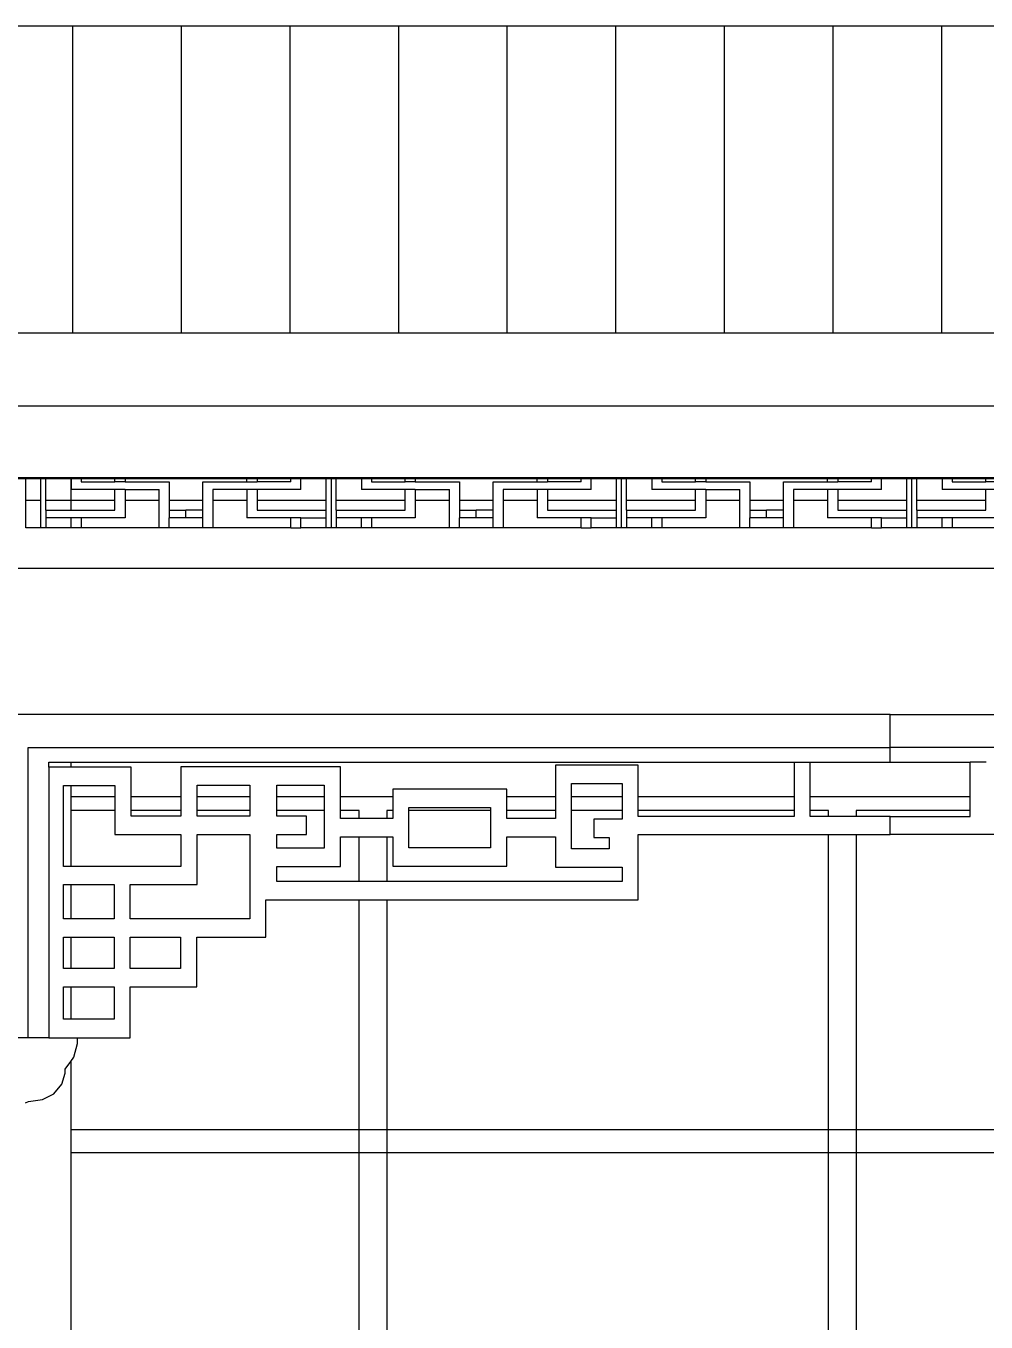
# Model space of a CAD drawing. Extents: x -24961 to 905641, y -154323 to 635957.
# Drawn here: x 427280 to 429385, y -117424 to -114582 of the extents above; entities that cross this region are included whole.
import ezdxf

# ---------------------------------------------------------------- set-up
doc = ezdxf.new("R2010")
doc.units = 0
doc.header["$LTSCALE"] = 1000
doc.header["$MEASUREMENT"] = 0
doc.layers.add('DOTE', color=1, linetype='Continuous')
doc.layers.add('窗', color=154, linetype='Continuous')

msp = doc.modelspace()

# ---------------------------------------------------------------- hatches: boundary and pattern name
h = msp.add_hatch()
h.set_pattern_fill('ANSI31', color=251, scale=150, angle=45)
h.set_pattern_definition([(90, (199497.05, 453805.97), (-238.125, 4e-14), [])])
h.paths.add_polyline_path([(406165.8, -115254.5), (430990.6, -115254.5), (430990.6, -114581.8), (406165.8, -114581.8)])

# ---------------------------------------------------------------- linework, layer by layer
for p, q in [((406165.8, -114581.8), (430990.6, -114581.8)), ((406165.8, -115254.5), (430990.6, -115254.5)), ((406028.2, -115414.5), (431128.2, -115414.5)), ((427224.4, -115574.5), (427280, -115574.5)), ((427280, -115621.9), (427280, -115574.5)), ((427280, -115574.5), (427312.5, -115574.5)), ((427312.5, -115621.9), (427312.5, -115574.5)), ((427312.5, -115574.5), (427323.5, -115574.5)), ((427323.5, -115621.9), (427323.5, -115574.5)), ((427323.5, -115574.5), (427378.2, -115574.5)), ((427378.2, -115574.5), (427378.2, -115621.9)), ((427378.2, -115574.5), (427379, -115574.5)), ((427379, -115574.5), (427379, -115598.1)), ((427379, -115574.5), (427401.1, -115574.5)), ((427401.1, -115574.5), (427401.1, -115581.6)), ((427401.1, -115574.5), (427475, -115574.5)), ((427401.1, -115581.6), (427475, -115581.6)), ((427475, -115581.6), (427475, -115574.5)), ((427475, -115574.5), (427497.1, -115574.5)), ((427497.1, -115581.6), (427475, -115581.6)), ((427497.1, -115574.5), (427497.1, -115581.6)), ((427497.1, -115574.5), (427764.5, -115574.5)), ((427497.1, -115581.6), (427594, -115581.6)), ((427594, -115581.6), (427594, -115621.9)), ((427667.6, -115581.6), (427764.5, -115581.6)), ((427667.6, -115621.9), (427667.6, -115581.6)), ((427764.5, -115581.6), (427764.5, -115574.5)), ((427764.5, -115574.5), (427786.5, -115574.5)), ((427764.5, -115581.6), (427786.5, -115581.6)), ((427786.5, -115574.5), (427786.5, -115581.6)), ((427786.5, -115574.5), (427860.5, -115574.5)), ((427860.5, -115581.6), (427786.5, -115581.6)), ((427860.5, -115581.6), (427860.5, -115574.5)), ((427860.5, -115574.5), (427882.5, -115574.5)), ((427882.5, -115598.1), (427882.5, -115574.5)), ((427882.5, -115574.5), (427938, -115574.5)), ((427938, -115621.9), (427938, -115574.5)), ((427938, -115574.5), (427949, -115574.5)), ((427949, -115574.5), (427949, -115682.4)), ((427949, -115574.5), (427960.1, -115574.5)), ((427960.1, -115621.9), (427960.1, -115574.5)), ((427960.1, -115574.5), (428015.6, -115574.5)), ((428015.6, -115574.5), (428015.6, -115598.1)), ((428015.6, -115574.5), (428037.6, -115574.5)), ((428037.6, -115574.5), (428037.6, -115581.6)), ((428037.6, -115574.5), (428111.6, -115574.5)), ((428037.6, -115581.6), (428111.6, -115581.6)), ((428111.6, -115581.6), (428111.6, -115574.5)), ((428111.6, -115574.5), (428133.6, -115574.5)), ((428133.6, -115581.6), (428111.6, -115581.6)), ((428133.6, -115574.5), (428133.6, -115581.6)), ((428133.6, -115574.5), (428401, -115574.5)), ((428133.6, -115581.6), (428230.5, -115581.6)), ((428230.5, -115581.6), (428230.5, -115621.9)), ((428304.1, -115581.6), (428401, -115581.6)), ((428304.1, -115621.9), (428304.1, -115581.6)), ((428401, -115581.6), (428401, -115574.5)), ((428401, -115574.5), (428423.1, -115574.5)), ((428401, -115581.6), (428423.1, -115581.6)), ((428423.1, -115574.5), (428423.1, -115581.6)), ((428423.1, -115574.5), (428497, -115574.5)), ((428497, -115581.6), (428423.1, -115581.6)), ((428497, -115581.6), (428497, -115574.5)), ((428497, -115574.5), (428519.1, -115574.5)), ((428519.1, -115598.1), (428519.1, -115574.5)), ((428519.1, -115574.5), (428574.6, -115574.5)), ((428574.6, -115621.9), (428574.6, -115574.5)), ((428574.6, -115574.5), (428585.6, -115574.5)), ((428585.6, -115682.4), (428585.6, -115574.5)), ((428585.6, -115574.5), (428596.6, -115574.5)), ((428596.6, -115621.9), (428596.6, -115574.5)), ((428596.6, -115574.5), (428652.1, -115574.5)), ((428652.1, -115574.5), (428652.1, -115598.1)), ((428652.1, -115574.5), (428674.2, -115574.5)), ((428674.2, -115574.5), (428674.2, -115581.6)), ((428674.2, -115574.5), (428748.1, -115574.5)), ((428674.2, -115581.6), (428748.1, -115581.6)), ((428748.1, -115581.6), (428748.1, -115574.5)), ((428748.1, -115574.5), (428770.2, -115574.5)), ((428770.2, -115581.6), (428748.1, -115581.6)), ((428770.2, -115574.5), (428770.2, -115581.6)), ((428770.2, -115574.5), (429037.6, -115574.5)), ((428770.2, -115581.6), (428867.1, -115581.6)), ((428867.1, -115581.6), (428867.1, -115621.9)), ((428940.7, -115581.6), (429037.6, -115581.6)), ((428940.7, -115621.9), (428940.7, -115581.6)), ((429037.6, -115581.6), (429037.6, -115574.5)), ((429037.6, -115574.5), (429059.6, -115574.5)), ((429037.6, -115581.6), (429059.6, -115581.6)), ((429059.6, -115574.5), (429059.6, -115581.6)), ((429059.6, -115574.5), (429133.6, -115574.5)), ((429133.6, -115581.6), (429059.6, -115581.6)), ((429133.6, -115581.6), (429133.6, -115574.5)), ((429133.6, -115574.5), (429155.7, -115574.5)), ((429155.7, -115598.1), (429155.7, -115574.5)), ((429155.7, -115574.5), (429211.1, -115574.5)), ((429211.1, -115621.9), (429211.1, -115574.5)), ((429211.1, -115574.5), (429222.2, -115574.5)), ((429222.2, -115682.4), (429222.2, -115574.5)), ((429222.2, -115574.5), (429233.2, -115574.5)), ((429233.2, -115621.9), (429233.2, -115574.5)), ((429233.2, -115574.5), (429288.7, -115574.5)), ((429288.7, -115574.5), (429288.7, -115598.1)), ((429288.7, -115574.5), (429310.7, -115574.5)), ((429310.7, -115574.5), (429310.7, -115581.6)), ((429310.7, -115574.5), (429384.7, -115574.5)), ((429310.7, -115581.6), (429384.7, -115581.6)), ((429384.7, -115581.6), (429384.7, -115574.5)), ((429384.7, -115574.5), (429406.7, -115574.5)), ((429406.7, -115581.6), (429384.7, -115581.6)), ((427475, -115598.1), (427379, -115598.1)), ((427497.1, -115598.1), (427475, -115598.1)), ((427475, -115621.9), (427475, -115598.1)), ((427497.1, -115598.1), (427497.1, -115621.9)), ((427497.1, -115598.1), (427571.9, -115598.1)), ((427571.9, -115621.9), (427571.9, -115598.1)), ((427764.5, -115598.1), (427689.6, -115598.1)), ((427689.6, -115598.1), (427689.6, -115621.9)), ((427786.5, -115598.1), (427764.5, -115598.1)), ((427764.5, -115598.1), (427764.5, -115621.9)), ((427882.5, -115598.1), (427786.5, -115598.1)), ((427786.5, -115598.1), (427786.5, -115621.9)), ((428111.6, -115598.1), (428015.6, -115598.1)), ((428133.6, -115598.1), (428111.6, -115598.1)), ((428111.6, -115621.9), (428111.6, -115598.1)), ((428133.6, -115598.1), (428133.6, -115621.9)), ((428133.6, -115598.1), (428208.5, -115598.1)), ((428208.5, -115621.9), (428208.5, -115598.1)), ((428401, -115598.1), (428326.2, -115598.1)), ((428326.2, -115598.1), (428326.2, -115621.9)), ((428423.1, -115598.1), (428401, -115598.1)), ((428401, -115598.1), (428401, -115621.9)), ((428519.1, -115598.1), (428423.1, -115598.1)), ((428423.1, -115598.1), (428423.1, -115621.9)), ((428748.1, -115598.1), (428652.1, -115598.1)), ((428770.2, -115598.1), (428748.1, -115598.1)), ((428748.1, -115621.9), (428748.1, -115598.1)), ((428770.2, -115598.1), (428770.2, -115621.9)), ((428770.2, -115598.1), (428845, -115598.1)), ((428845, -115621.9), (428845, -115598.1)), ((429037.6, -115598.1), (428962.7, -115598.1)), ((428962.7, -115598.1), (428962.7, -115621.9)), ((429059.6, -115598.1), (429037.6, -115598.1)), ((429037.6, -115598.1), (429037.6, -115621.9)), ((429155.7, -115598.1), (429059.6, -115598.1)), ((429059.6, -115598.1), (429059.6, -115621.9)), ((429384.7, -115598.1), (429288.7, -115598.1)), ((429406.7, -115598.1), (429384.7, -115598.1)), ((429384.7, -115621.9), (429384.7, -115598.1)), ((427280, -115621.9), (427312.5, -115621.9)), ((427280, -115682.4), (427280, -115621.9)), ((427312.5, -115682.4), (427312.5, -115621.9)), ((427323.5, -115643.7), (427323.5, -115621.9)), ((427323.5, -115621.9), (427378.2, -115621.9)), ((427323.5, -115643.7), (427323.5, -115660.2)), ((427323.5, -115643.7), (427378.2, -115643.7)), ((427378.2, -115621.9), (427475, -115621.9)), ((427378.2, -115621.9), (427378.2, -115643.7)), ((427378.2, -115643.7), (427475, -115643.7)), ((427475, -115643.7), (427475, -115621.9)), ((427497.1, -115621.9), (427571.9, -115621.9)), ((427497.1, -115621.9), (427497.1, -115660.2)), ((427571.9, -115682.4), (427571.9, -115621.9)), ((427594, -115621.9), (427667.6, -115621.9)), ((427594, -115621.9), (427594, -115643.7)), ((427594, -115643.7), (427594, -115660.2)), ((427594, -115643.7), (427630.8, -115643.7)), ((427667.6, -115643.7), (427630.8, -115643.7)), ((427630.8, -115660.2), (427630.8, -115643.7)), ((427667.6, -115643.7), (427667.6, -115621.9)), ((427667.6, -115660.2), (427667.6, -115643.7)), ((427689.6, -115621.9), (427764.5, -115621.9)), ((427689.6, -115621.9), (427689.6, -115682.4)), ((427764.5, -115621.9), (427764.5, -115660.2)), ((427786.5, -115621.9), (427938, -115621.9)), ((427786.5, -115621.9), (427786.5, -115643.7)), ((427786.5, -115643.7), (427938, -115643.7)), ((427938, -115643.7), (427938, -115621.9)), ((427938, -115660.2), (427938, -115643.7)), ((427960.1, -115621.9), (428111.6, -115621.9)), ((427960.1, -115643.7), (427960.1, -115621.9)), ((427960.1, -115643.7), (427960.1, -115660.2)), ((427960.1, -115643.7), (428111.6, -115643.7)), ((428111.6, -115643.7), (428111.6, -115621.9)), ((428133.6, -115621.9), (428208.5, -115621.9)), ((428133.6, -115621.9), (428133.6, -115660.2)), ((428208.5, -115682.4), (428208.5, -115621.9)), ((428230.5, -115621.9), (428304.1, -115621.9)), ((428230.5, -115621.9), (428230.5, -115643.7)), ((428230.5, -115643.7), (428230.5, -115660.2)), ((428230.5, -115643.7), (428267.3, -115643.7)), ((428304.1, -115643.7), (428267.3, -115643.7)), ((428267.3, -115660.2), (428267.3, -115643.7)), ((428304.1, -115643.7), (428304.1, -115621.9)), ((428304.1, -115660.2), (428304.1, -115643.7)), ((428326.2, -115621.9), (428401, -115621.9)), ((428326.2, -115621.9), (428326.2, -115682.4)), ((428401, -115621.9), (428401, -115660.2)), ((428423.1, -115621.9), (428574.6, -115621.9)), ((428423.1, -115621.9), (428423.1, -115643.7)), ((428423.1, -115643.7), (428574.6, -115643.7)), ((428574.6, -115643.7), (428574.6, -115621.9)), ((428574.6, -115660.2), (428574.6, -115643.7)), ((428596.6, -115621.9), (428748.1, -115621.9)), ((428596.6, -115643.7), (428596.6, -115621.9)), ((428596.6, -115643.7), (428596.6, -115660.2)), ((428596.6, -115643.7), (428748.1, -115643.7)), ((428748.1, -115643.7), (428748.1, -115621.9)), ((428770.2, -115621.9), (428845, -115621.9)), ((428770.2, -115621.9), (428770.2, -115660.2)), ((428845, -115682.4), (428845, -115621.9)), ((428867.1, -115621.9), (428940.7, -115621.9)), ((428867.1, -115621.9), (428867.1, -115643.7)), ((428867.1, -115643.7), (428867.1, -115660.2)), ((428867.1, -115643.7), (428903.9, -115643.7)), ((428940.7, -115643.7), (428903.9, -115643.7)), ((428903.9, -115660.2), (428903.9, -115643.7)), ((428940.7, -115643.7), (428940.7, -115621.9)), ((428940.7, -115660.2), (428940.7, -115643.7)), ((428962.7, -115621.9), (429037.6, -115621.9)), ((428962.7, -115621.9), (428962.7, -115682.4)), ((429037.6, -115621.9), (429037.6, -115660.2)), ((429059.6, -115621.9), (429211.1, -115621.9)), ((429059.6, -115621.9), (429059.6, -115643.7)), ((429059.6, -115643.7), (429211.1, -115643.7)), ((429211.1, -115643.7), (429211.1, -115621.9)), ((429211.1, -115660.2), (429211.1, -115643.7)), ((429233.2, -115621.9), (429384.7, -115621.9)), ((429233.2, -115643.7), (429233.2, -115621.9)), ((429233.2, -115643.7), (429233.2, -115660.2)), ((429233.2, -115643.7), (429384.7, -115643.7)), ((429384.7, -115643.7), (429384.7, -115621.9)), ((427323.5, -115660.2), (427323.5, -115682.4)), ((427378.2, -115660.2), (427323.5, -115660.2)), ((427378.2, -115660.2), (427378.2, -115682.4)), ((427379, -115660.2), (427378.2, -115660.2)), ((427401.1, -115660.2), (427379, -115660.2)), ((427379, -115682.4), (427379, -115660.2)), ((427497.1, -115660.2), (427401.1, -115660.2)), ((427401.1, -115660.2), (427401.1, -115682.4)), ((427594, -115682.4), (427594, -115660.2)), ((427630.8, -115660.2), (427594, -115660.2)), ((427667.6, -115660.2), (427630.8, -115660.2)), ((427667.6, -115682.4), (427667.6, -115660.2)), ((427860.5, -115660.2), (427764.5, -115660.2)), ((427860.5, -115682.4), (427860.5, -115660.2)), ((427882.5, -115660.2), (427860.5, -115660.2)), ((427882.5, -115660.2), (427938, -115660.2)), ((427882.5, -115682.4), (427882.5, -115660.2)), ((427938, -115682.4), (427938, -115660.2)), ((427960.1, -115660.2), (427960.1, -115682.4)), ((428015.6, -115660.2), (427960.1, -115660.2)), ((428037.6, -115660.2), (428015.6, -115660.2)), ((428015.6, -115682.4), (428015.6, -115660.2)), ((428133.6, -115660.2), (428037.6, -115660.2)), ((428037.6, -115660.2), (428037.6, -115682.4)), ((428230.5, -115682.4), (428230.5, -115660.2)), ((428267.3, -115660.2), (428230.5, -115660.2)), ((428304.1, -115660.2), (428267.3, -115660.2)), ((428304.1, -115682.4), (428304.1, -115660.2)), ((428497, -115660.2), (428401, -115660.2)), ((428497, -115682.4), (428497, -115660.2)), ((428519.1, -115660.2), (428497, -115660.2)), ((428519.1, -115660.2), (428574.6, -115660.2)), ((428519.1, -115682.4), (428519.1, -115660.2)), ((428574.6, -115682.4), (428574.6, -115660.2)), ((428596.6, -115660.2), (428596.6, -115682.4)), ((428652.1, -115660.2), (428596.6, -115660.2)), ((428674.2, -115660.2), (428652.1, -115660.2)), ((428652.1, -115682.4), (428652.1, -115660.2)), ((428770.2, -115660.2), (428674.2, -115660.2)), ((428674.2, -115660.2), (428674.2, -115682.4)), ((428867.1, -115682.4), (428867.1, -115660.2)), ((428903.9, -115660.2), (428867.1, -115660.2)), ((428940.7, -115660.2), (428903.9, -115660.2)), ((428940.7, -115682.4), (428940.7, -115660.2)), ((429133.6, -115660.2), (429037.6, -115660.2)), ((429133.6, -115682.4), (429133.6, -115660.2)), ((429155.7, -115660.2), (429133.6, -115660.2)), ((429155.7, -115660.2), (429211.1, -115660.2)), ((429155.7, -115682.4), (429155.7, -115660.2)), ((429211.1, -115682.4), (429211.1, -115660.2)), ((429233.2, -115660.2), (429233.2, -115682.4)), ((429288.7, -115660.2), (429233.2, -115660.2)), ((429310.7, -115660.2), (429288.7, -115660.2)), ((429288.7, -115682.4), (429288.7, -115660.2)), ((429406.7, -115660.2), (429310.7, -115660.2)), ((429310.7, -115660.2), (429310.7, -115682.4)), ((427312.5, -115682.4), (427280, -115682.4)), ((427323.5, -115682.4), (427312.5, -115682.4)), ((427378.2, -115682.4), (427323.5, -115682.4)), ((427379, -115682.4), (427378.2, -115682.4)), ((427401.1, -115682.4), (427379, -115682.4)), ((427571.9, -115682.4), (427401.1, -115682.4)), ((427594, -115682.4), (427571.9, -115682.4)), ((427667.6, -115682.4), (427594, -115682.4)), ((427689.6, -115682.4), (427667.6, -115682.4)), ((427860.5, -115682.4), (427689.6, -115682.4)), ((427860.5, -115682.4), (427882.5, -115682.4)), ((427938, -115682.4), (427882.5, -115682.4)), ((427949, -115682.4), (427938, -115682.4)), ((427960.1, -115682.4), (427949, -115682.4)), ((428015.6, -115682.4), (427960.1, -115682.4)), ((428037.6, -115682.4), (428015.6, -115682.4)), ((428208.5, -115682.4), (428037.6, -115682.4)), ((428230.5, -115682.4), (428208.5, -115682.4)), ((428304.1, -115682.4), (428230.5, -115682.4)), ((428326.2, -115682.4), (428304.1, -115682.4)), ((428497, -115682.4), (428326.2, -115682.4)), ((428497, -115682.4), (428519.1, -115682.4)), ((428574.6, -115682.4), (428519.1, -115682.4)), ((428585.6, -115682.4), (428574.6, -115682.4)), ((428596.6, -115682.4), (428585.6, -115682.4)), ((428652.1, -115682.4), (428596.6, -115682.4)), ((428674.2, -115682.4), (428652.1, -115682.4)), ((428845, -115682.4), (428674.2, -115682.4)), ((428867.1, -115682.4), (428845, -115682.4)), ((428940.7, -115682.4), (428867.1, -115682.4)), ((428962.7, -115682.4), (428940.7, -115682.4)), ((429133.6, -115682.4), (428962.7, -115682.4)), ((429133.6, -115682.4), (429155.7, -115682.4)), ((429211.1, -115682.4), (429155.7, -115682.4)), ((429222.2, -115682.4), (429211.1, -115682.4)), ((429233.2, -115682.4), (429222.2, -115682.4)), ((429288.7, -115682.4), (429233.2, -115682.4)), ((429310.7, -115682.4), (429288.7, -115682.4)), ((429481.6, -115682.4), (429310.7, -115682.4)), ((431128.2, -115771.9), (427224.4, -115771.9)), ((429174.7, -116091.9), (427221.2, -116091.9)), ((429174.7, -116163.9), (429174.7, -116091.9)), ((429174.7, -116091.9), (431128.2, -116091.9)), ((427285, -116163.9), (429174.7, -116163.9)), ((427285, -116800.6), (427285, -116163.9)), ((429174.7, -116195.9), (429174.7, -116163.9)), ((431064.4, -116163.9), (429174.7, -116163.9)), ((427330.3, -116207.5), (427330.3, -116195.9)), ((427330.3, -116195.9), (427378.2, -116195.9)), ((427330.3, -116207.5), (427330.3, -116800.6)), ((427378.2, -116207.5), (427330.3, -116207.5)), ((427378.2, -116195.9), (427378.2, -116207.5)), ((427378.2, -116195.9), (428964.1, -116195.9)), ((427510.5, -116207.5), (427378.2, -116207.5)), ((427510.5, -116271.9), (427510.5, -116207.5)), ((427969.3, -116206.6), (427619.7, -116206.6)), ((427619.7, -116206.6), (427619.7, -116271.9)), ((427969.3, -116271.9), (427969.3, -116206.6)), ((428622.2, -116202.8), (428440.9, -116202.8)), ((428440.9, -116202.8), (428440.9, -116271.9)), ((428622.2, -116271.9), (428622.2, -116202.8)), ((428964.1, -116195.9), (428999.6, -116195.9)), ((428964.1, -116195.9), (428964.1, -116271.9)), ((428999.6, -116271.9), (428999.6, -116195.9)), ((428999.6, -116195.9), (429174.7, -116195.9)), ((429174.7, -116195.9), (429349.8, -116195.9)), ((429349.8, -116271.9), (429349.8, -116195.9)), ((429385.3, -116195.9), (429349.8, -116195.9)), ((427362.3, -116424.6), (427362.3, -116247.5)), ((427362.3, -116247.5), (427378.2, -116247.5)), ((427378.2, -116247.5), (427475.1, -116247.5)), ((427378.2, -116247.5), (427378.2, -116271.9)), ((427475.1, -116247.5), (427475.1, -116271.9)), ((427655.1, -116246.6), (427770.5, -116246.6)), ((427655.1, -116271.9), (427655.1, -116246.6)), ((427770.5, -116246.6), (427770.5, -116271.9)), ((427830.2, -116246.6), (427933.8, -116246.6)), ((427830.2, -116271.9), (427830.2, -116246.6)), ((427933.8, -116246.6), (427933.8, -116271.9)), ((428334.1, -116255.6), (428084.1, -116255.6)), ((428084.1, -116255.6), (428084.1, -116271.9)), ((428334.1, -116271.9), (428334.1, -116255.6)), ((428476.3, -116242.8), (428586.8, -116242.8)), ((428476.3, -116271.9), (428476.3, -116242.8)), ((428586.8, -116242.8), (428586.8, -116271.9)), ((427475.1, -116271.9), (427378.2, -116271.9)), ((427378.2, -116271.9), (427378.2, -116301.9)), ((427475.1, -116271.9), (427475.1, -116301.9)), ((427619.7, -116271.9), (427510.5, -116271.9)), ((427510.5, -116301.9), (427510.5, -116271.9)), ((427619.7, -116271.9), (427619.8, -116301.9)), ((427770.5, -116271.9), (427655.1, -116271.9)), ((427655.1, -116301.9), (427655.1, -116271.9)), ((427770.5, -116271.9), (427770.5, -116301.9)), ((427933.8, -116271.9), (427830.2, -116271.9)), ((427830.2, -116301.9), (427830.2, -116271.9)), ((427933.8, -116271.9), (427933.8, -116301.9)), ((428084.1, -116271.9), (427969.3, -116271.9)), ((427969.3, -116301.9), (427969.3, -116271.9)), ((428084.1, -116271.9), (428084.1, -116301.9)), ((428119.6, -116295.6), (428298.7, -116295.6)), ((428119.6, -116301.9), (428119.6, -116295.6)), ((428298.7, -116295.6), (428298.7, -116301.9)), ((428440.9, -116271.9), (428334.1, -116271.9)), ((428334.1, -116301.9), (428334.1, -116271.9)), ((428440.9, -116271.9), (428440.9, -116301.9)), ((428586.8, -116271.9), (428476.3, -116271.9)), ((428476.3, -116301.9), (428476.3, -116271.9)), ((428586.8, -116271.9), (428586.8, -116301.9)), ((428964.1, -116271.9), (428622.2, -116271.9)), ((428622.2, -116301.9), (428622.2, -116271.9)), ((428964.1, -116271.9), (428964.1, -116301.9)), ((429349.8, -116271.9), (428999.6, -116271.9)), ((428999.6, -116301.9), (428999.6, -116271.9)), ((429349.8, -116301.9), (429349.8, -116271.9)), ((427475.1, -116301.9), (427378.2, -116301.9)), ((427378.2, -116301.9), (427378.2, -116424.6)), ((427475.1, -116301.9), (427475.1, -116354.8)), ((427619.8, -116301.9), (427510.5, -116301.9)), ((427510.5, -116314.8), (427510.5, -116301.9)), ((427619.8, -116314.8), (427510.5, -116314.8)), ((427619.8, -116301.9), (427619.8, -116314.8)), ((427770.5, -116301.9), (427655.1, -116301.9)), ((427655.1, -116314.8), (427655.1, -116301.9)), ((427770.5, -116314.8), (427655.1, -116314.8)), ((427770.5, -116301.9), (427770.5, -116314.8)), ((427933.8, -116301.9), (427830.2, -116301.9)), ((427830.2, -116314.8), (427830.2, -116301.9)), ((427894.7, -116314.8), (427830.2, -116314.8)), ((427894.7, -116354.8), (427894.7, -116314.8)), ((427933.8, -116301.9), (427933.8, -116385)), ((428010.5, -116301.9), (427969.3, -116301.9)), ((427969.3, -116319.8), (427969.3, -116301.9)), ((428010.5, -116319.8), (427969.3, -116319.8)), ((428010.5, -116319.8), (428010.5, -116301.9)), ((428070.8, -116319.8), (428010.5, -116319.8)), ((428070.8, -116301.9), (428070.8, -116319.8)), ((428084.1, -116301.9), (428070.8, -116301.9)), ((428084.1, -116319.8), (428070.8, -116319.8)), ((428084.1, -116301.9), (428084.1, -116319.8)), ((428298.7, -116301.9), (428119.6, -116301.9)), ((428119.6, -116383.9), (428119.6, -116301.9)), ((428298.7, -116301.9), (428298.7, -116383.9)), ((428440.9, -116301.9), (428334.1, -116301.9)), ((428334.1, -116319.8), (428334.1, -116301.9)), ((428440.9, -116319.8), (428334.1, -116319.8)), ((428440.9, -116301.9), (428440.9, -116319.8)), ((428586.8, -116301.9), (428476.3, -116301.9)), ((428476.3, -116386.1), (428476.3, -116301.9)), ((428524.8, -116321.1), (428524.8, -116361.1)), ((428586.8, -116321.1), (428524.8, -116321.1)), ((428586.8, -116301.9), (428586.8, -116321.1)), ((428964.1, -116301.9), (428622.2, -116301.9)), ((428622.2, -116315.1), (428622.2, -116301.9)), ((428964.1, -116315.1), (428622.2, -116315.1)), ((428964.1, -116301.9), (428964.1, -116315.1)), ((429039.6, -116301.9), (428999.6, -116301.9)), ((428999.6, -116315.1), (428999.6, -116301.9)), ((429039.6, -116315.1), (428999.6, -116315.1)), ((429039.6, -116315.1), (429039.6, -116301.9)), ((429099.8, -116315.1), (429039.6, -116315.1)), ((429349.8, -116301.9), (429099.8, -116301.9)), ((429099.8, -116301.9), (429099.8, -116315.1)), ((429174.7, -116315.1), (429099.8, -116315.1)), ((429174.7, -116315.1), (429349.8, -116315.1)), ((429174.7, -116355.1), (429174.7, -116315.1)), ((429349.8, -116315.1), (429349.8, -116301.9)), ((427475.1, -116354.8), (427619.7, -116354.8)), ((427619.7, -116354.8), (427619.7, -116424.6)), ((427655.1, -116354.8), (427770.5, -116354.8)), ((427655.1, -116464.6), (427655.1, -116354.8)), ((427770.5, -116354.8), (427770.5, -116539.6)), ((427830.2, -116354.8), (427894.7, -116354.8)), ((427830.2, -116385), (427830.2, -116354.8)), ((427969.2, -116425), (427969.2, -116359.8)), ((427969.2, -116359.8), (428010.5, -116359.8)), ((428010.5, -116458.1), (428010.5, -116359.8)), ((428010.5, -116359.8), (428070.8, -116359.8)), ((428070.8, -116359.8), (428070.8, -116458.1)), ((428070.8, -116359.8), (428084.1, -116359.8)), ((428084.1, -116359.8), (428084.1, -116423.9)), ((428334.1, -116359.8), (428440.9, -116359.8)), ((428334.1, -116423.9), (428334.1, -116359.8)), ((428440.9, -116359.8), (428440.9, -116426.1)), ((428524.8, -116361.1), (428558.8, -116361.1)), ((428558.8, -116361.1), (428558.8, -116386.1)), ((428622.2, -116498.1), (428622.2, -116355.1)), ((428622.2, -116355.1), (429039.6, -116355.1)), ((429039.6, -116355.1), (429099.8, -116355.1)), ((429099.8, -116355.1), (429174.7, -116355.1)), ((429727.2, -116355.1), (429174.7, -116355.1)), ((427933.8, -116385), (427830.2, -116385)), ((428298.7, -116383.9), (428119.6, -116383.9)), ((428558.8, -116386.1), (428476.3, -116386.1)), ((427378.2, -116424.6), (427362.3, -116424.6)), ((427619.7, -116424.6), (427378.2, -116424.6)), ((427830.2, -116425), (427969.2, -116425)), ((427830.2, -116458.1), (427830.2, -116425)), ((428084.1, -116423.9), (428334.1, -116423.9)), ((428440.9, -116426.1), (428586.8, -116426.1)), ((428586.8, -116426.1), (428586.8, -116458.1)), ((427362.3, -116539.6), (427362.3, -116464.6)), ((427362.3, -116464.6), (427378.2, -116464.6)), ((427378.2, -116464.6), (427378.2, -116539.6)), ((427378.2, -116464.6), (427473.3, -116464.6)), ((427473.3, -116464.6), (427473.3, -116539.6)), ((427508.7, -116464.6), (427655.1, -116464.6)), ((427508.7, -116539.6), (427508.7, -116464.6)), ((428010.5, -116458.1), (427830.2, -116458.1)), ((428070.8, -116458.1), (428010.5, -116458.1)), ((428586.8, -116458.1), (428070.8, -116458.1)), ((427805.9, -116579.6), (427805.9, -116498.1)), ((427805.9, -116498.1), (428010.5, -116498.1)), ((428010.5, -116498.1), (428070.8, -116498.1)), ((428070.8, -116498.1), (428622.2, -116498.1)), ((427378.2, -116539.6), (427362.3, -116539.6)), ((427473.3, -116539.6), (427378.2, -116539.6)), ((427770.5, -116539.6), (427508.7, -116539.6)), ((427362.3, -116648.9), (427362.3, -116579.6)), ((427362.3, -116579.6), (427378.2, -116579.6)), ((427378.2, -116579.6), (427378.2, -116648.9)), ((427378.2, -116579.6), (427473.3, -116579.6)), ((427473.3, -116579.6), (427473.3, -116648.9)), ((427508.7, -116579.6), (427618.8, -116579.6)), ((427508.7, -116648.9), (427508.7, -116579.6)), ((427618.8, -116579.6), (427618.8, -116648.9)), ((427654.3, -116579.6), (427805.9, -116579.6)), ((427654.3, -116688.9), (427654.3, -116579.6)), ((427378.2, -116648.9), (427362.3, -116648.9)), ((427473.3, -116648.9), (427378.2, -116648.9)), ((427618.8, -116648.9), (427508.7, -116648.9)), ((427362.3, -116760), (427362.3, -116688.9)), ((427362.3, -116688.9), (427378.2, -116688.9)), ((427378.2, -116688.9), (427378.2, -116760)), ((427378.2, -116688.9), (427473.3, -116688.9)), ((427473.3, -116688.9), (427473.3, -116760)), ((427508.7, -116688.9), (427654.3, -116688.9)), ((427508.7, -116800.6), (427508.7, -116688.9)), ((427378.2, -116760), (427362.3, -116760)), ((427473.3, -116760), (427378.2, -116760)), ((427285, -116800.6), (427221.2, -116800.6)), ((427330.3, -116800.6), (427285, -116800.6)), ((427330.3, -116800.6), (427392.8, -116800.6)), ((427393, -116813.1), (427392.8, -116800.6)), ((427392.8, -116800.6), (427508.7, -116800.6)), ((427385.1, -116843.3), (427393, -116813.1)), ((427365.8, -116869.3), (427378.2, -116852.5)), ((427378.2, -116852.5), (427385.1, -116843.3)), ((427358.7, -116902.6), (427365.9, -116877.9)), ((427365.9, -116877.9), (427365.8, -116869.3)), ((427341.2, -116923.1), (427358.7, -116902.6)), ((427279, -116943.1), (427285.3, -116940.4)), ((427285.3, -116940.4), (427316.2, -116936.1)), ((427316.2, -116936.1), (427341.2, -116923.1))]:
    msp.add_line(p, q)
at = {"layer": 'DOTE'}
msp.add_line((392103, -115571.9), (443041.3, -115571.9), dxfattribs=at)
at = {"layer": '窗'}
for p, q in [((429039.6, -117001.9), (429039.6, -116355.1)), ((429099.8, -116355.1), (429099.8, -117001.9)), ((428010.5, -117001.9), (428010.5, -116498.1)), ((428070.8, -116498.1), (428070.8, -117001.9)), ((427378.2, -116852.5), (427378.2, -117001.9)), ((427378.2, -117001.9), (428010.5, -117001.9)), ((427378.2, -117001.9), (427378.2, -117051.9)), ((428010.5, -117051.9), (428010.5, -117001.9)), ((428010.5, -117001.9), (428070.8, -117001.9)), ((428070.8, -117001.9), (428070.8, -117051.9)), ((428070.8, -117001.9), (429039.6, -117001.9)), ((429039.6, -117051.9), (429039.6, -117001.9)), ((429039.6, -117001.9), (429099.8, -117001.9)), ((429099.8, -117001.9), (429099.8, -117051.9)), ((429099.8, -117001.9), (430068.7, -117001.9)), ((427378.2, -117051.9), (428010.5, -117051.9)), ((427378.2, -117051.9), (427378.2, -120241.9)), ((428010.5, -120241.9), (428010.5, -117051.9)), ((428010.5, -117051.9), (428070.8, -117051.9)), ((428070.8, -117051.9), (429039.6, -117051.9)), ((428070.8, -117051.9), (428070.8, -120241.9)), ((429039.6, -120241.9), (429039.6, -117051.9)), ((429039.6, -117051.9), (429099.8, -117051.9)), ((429099.8, -117051.9), (430068.7, -117051.9)), ((429099.8, -117051.9), (429099.8, -120241.9))]:
    msp.add_line(p, q, dxfattribs=at)

doc.saveas('drawing.dxf')
